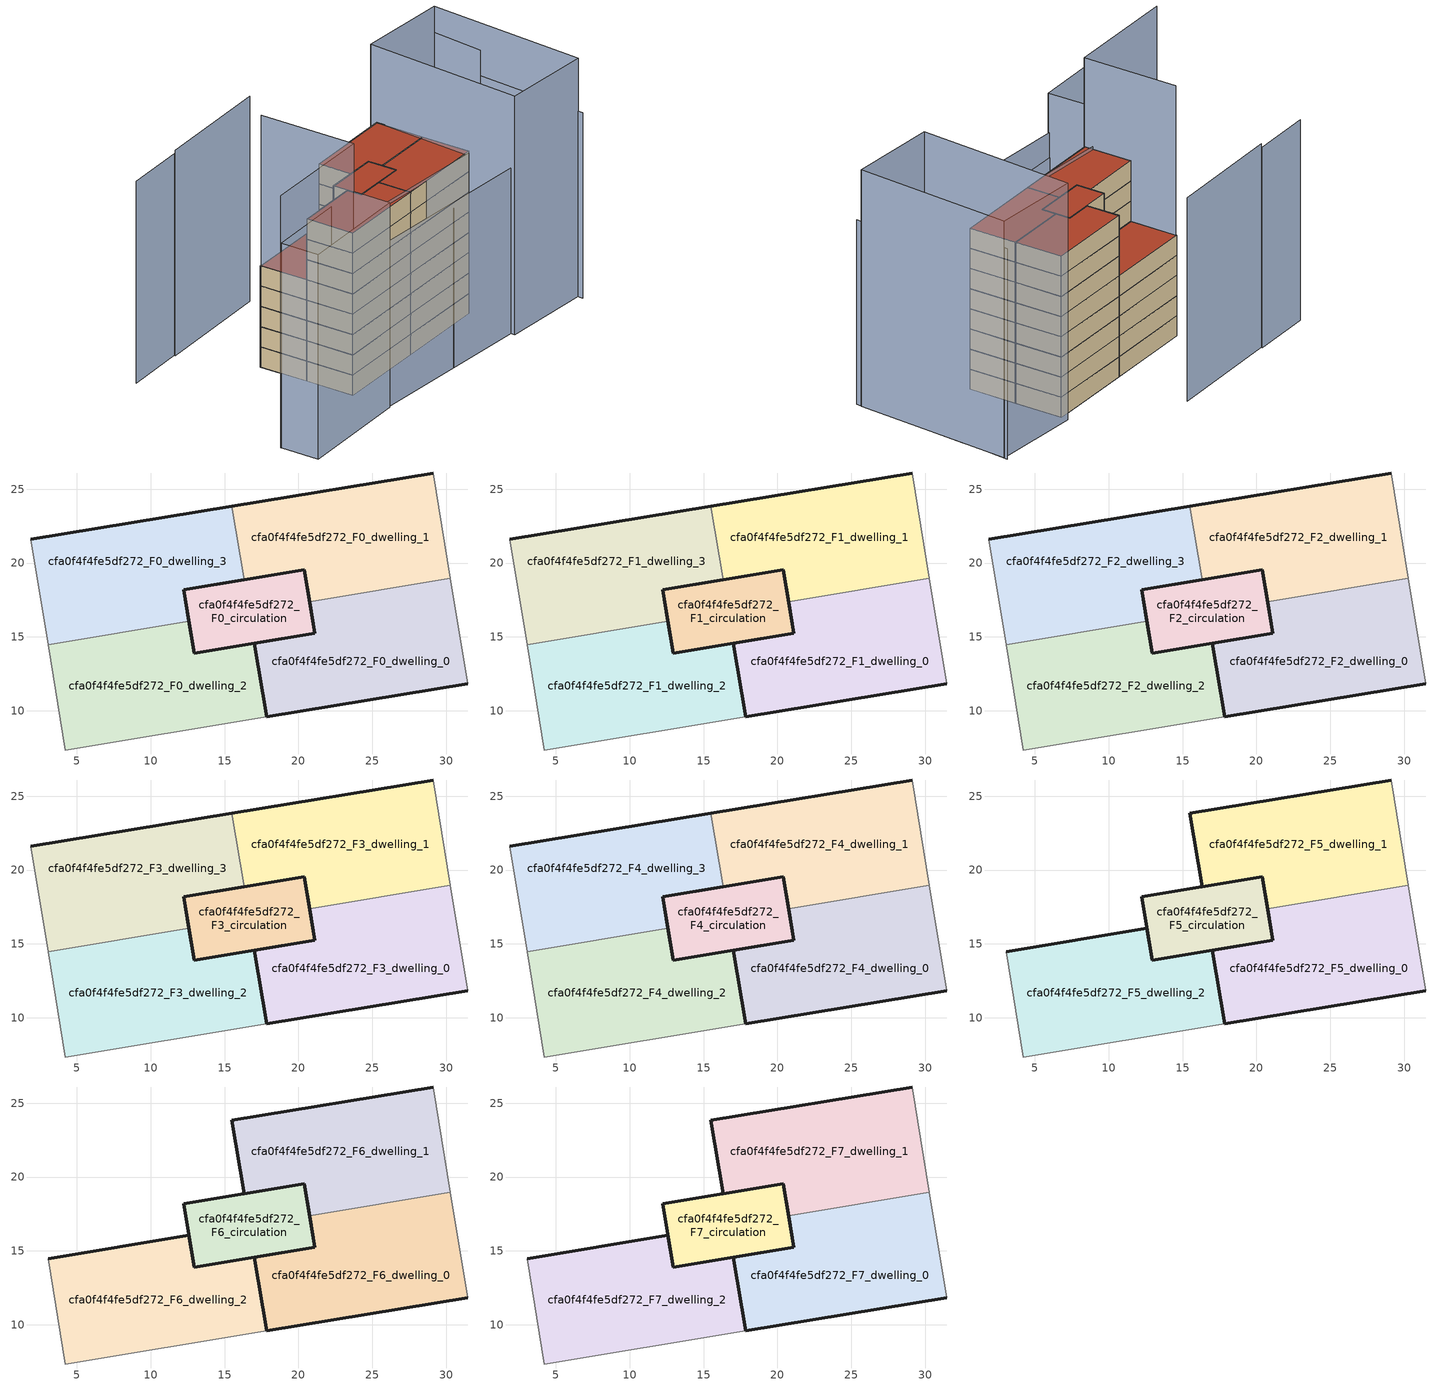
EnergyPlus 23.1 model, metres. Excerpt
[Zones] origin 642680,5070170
cfa0f4f4fe5df272_F0_dwelling_0
 floor ground (EU_floor_Construction): 31.45,11.83 30.28,18.96 20.75,17.39 21.1,15.25 17.02,14.58 17.84,9.59 z0
 wall outside (EU_wall_Construction): 31.45,11.83 17.84,9.59 17.02,14.58 21.1,15.25 20.75,17.39 z0:3
 wall to cfa0f4f4fe5df272_F0_dwelling_1 (EU_wall_Construction): 20.75,17.39 30.28,18.96 z0:3
 wall adiabatic (EU_wall_Construction): 30.28,18.96 31.45,11.83 z0:3
cfa0f4f4fe5df272_F0_dwelling_1
 floor ground (EU_floor_Construction): 30.28,18.96 29.1,26.09 15.5,23.85 16.32,18.86 20.4,19.53 20.75,17.39 z0
 wall outside (EU_wall_Construction): 20.75,17.39 20.4,19.53 16.32,18.86 / 15.5,23.85 29.1,26.09 z0:3
 wall to cfa0f4f4fe5df272_F0_dwelling_3 (EU_wall_Construction): 16.32,18.86 15.5,23.85 z0:3
 wall adiabatic (EU_wall_Construction): 29.1,26.09 30.28,18.96 z0:3
cfa0f4f4fe5df272_F0_dwelling_2
 floor ground (EU_floor_Construction): 17.84,9.59 17.02,14.58 12.94,13.91 12.59,16.05 3.06,14.48 4.23,7.35 z0
 wall outside (EU_wall_Construction): 12.59,16.05 12.94,13.91 17.02,14.58 17.84,9.59 z0:3
 wall adiabatic (EU_wall_Construction): 17.84,9.59 4.23,7.35 3.06,14.48 z0:3
 wall to cfa0f4f4fe5df272_F0_dwelling_3 (EU_wall_Construction): 3.06,14.48 12.59,16.05 z0:3
cfa0f4f4fe5df272_F0_dwelling_3
 floor ground (EU_floor_Construction): 12.59,16.05 12.23,18.19 16.32,18.86 15.5,23.85 1.89,21.61 3.06,14.48 z0
 wall outside (EU_wall_Construction): 16.32,18.86 12.23,18.19 12.59,16.05 / 1.89,21.61 15.5,23.85 z0:3
 wall adiabatic (EU_wall_Construction): 3.06,14.48 1.89,21.61 z0:3
cfa0f4f4fe5df272_F0_circulation
 floor ground (EU_floor_Construction): 21.1,15.25 20.4,19.53 12.23,18.19 12.94,13.91 z0
 wall outside (EU_wall_Construction): 20.4,19.53 21.1,15.25 12.94,13.91 12.23,18.19 20.4,19.53 z0:3
cfa0f4f4fe5df272_F1_dwelling_0
 floor to cfa0f4f4fe5df272_F0_dwelling_0 (EU_floor_Construction): 31.45,11.83 30.28,18.96 20.75,17.39 21.1,15.25 17.02,14.58 17.84,9.59 z3
 wall outside (EU_wall_Construction): 31.45,11.83 17.84,9.59 17.02,14.58 21.1,15.25 20.75,17.39 z3:6
 wall to cfa0f4f4fe5df272_F1_dwelling_1 (EU_wall_Construction): 20.75,17.39 30.28,18.96 z3:6
 wall adiabatic (EU_wall_Construction): 30.28,18.96 31.45,11.83 z3:6
cfa0f4f4fe5df272_F1_dwelling_1
 floor to cfa0f4f4fe5df272_F0_dwelling_1 (EU_floor_Construction): 30.28,18.96 29.1,26.09 15.5,23.85 16.32,18.86 20.4,19.53 20.75,17.39 z3
 wall outside (EU_wall_Construction): 20.75,17.39 20.4,19.53 16.32,18.86 / 15.5,23.85 29.1,26.09 z3:6
 wall to cfa0f4f4fe5df272_F1_dwelling_3 (EU_wall_Construction): 16.32,18.86 15.5,23.85 z3:6
 wall adiabatic (EU_wall_Construction): 29.1,26.09 30.28,18.96 z3:6
cfa0f4f4fe5df272_F1_dwelling_2
 floor to cfa0f4f4fe5df272_F0_dwelling_2 (EU_floor_Construction): 17.84,9.59 17.02,14.58 12.94,13.91 12.59,16.05 3.06,14.48 4.23,7.35 z3
 wall outside (EU_wall_Construction): 12.59,16.05 12.94,13.91 17.02,14.58 17.84,9.59 z3:6
 wall adiabatic (EU_wall_Construction): 17.84,9.59 4.23,7.35 3.06,14.48 z3:6
 wall to cfa0f4f4fe5df272_F1_dwelling_3 (EU_wall_Construction): 3.06,14.48 12.59,16.05 z3:6
cfa0f4f4fe5df272_F1_dwelling_3
 floor to cfa0f4f4fe5df272_F0_dwelling_3 (EU_floor_Construction): 12.59,16.05 12.23,18.19 16.32,18.86 15.5,23.85 1.89,21.61 3.06,14.48 z3
 wall outside (EU_wall_Construction): 16.32,18.86 12.23,18.19 12.59,16.05 / 1.89,21.61 15.5,23.85 z3:6
 wall adiabatic (EU_wall_Construction): 3.06,14.48 1.89,21.61 z3:6
cfa0f4f4fe5df272_F1_circulation
 floor to cfa0f4f4fe5df272_F0_circulation (EU_floor_Construction): 21.1,15.25 20.4,19.53 12.23,18.19 12.94,13.91 z3
 wall outside (EU_wall_Construction): 20.4,19.53 21.1,15.25 12.94,13.91 12.23,18.19 20.4,19.53 z3:6
cfa0f4f4fe5df272_F2_dwelling_0
 floor to cfa0f4f4fe5df272_F1_dwelling_0 (EU_floor_Construction): 31.45,11.83 30.28,18.96 20.75,17.39 21.1,15.25 17.02,14.58 17.84,9.59 z6
 wall outside (EU_wall_Construction): 31.45,11.83 17.84,9.59 17.02,14.58 21.1,15.25 20.75,17.39 z6:9
 wall to cfa0f4f4fe5df272_F2_dwelling_1 (EU_wall_Construction): 20.75,17.39 30.28,18.96 z6:9
 wall adiabatic (EU_wall_Construction): 30.28,18.96 31.45,11.83 z6:9
cfa0f4f4fe5df272_F2_dwelling_1
 floor to cfa0f4f4fe5df272_F1_dwelling_1 (EU_floor_Construction): 30.28,18.96 29.1,26.09 15.5,23.85 16.32,18.86 20.4,19.53 20.75,17.39 z6
 wall outside (EU_wall_Construction): 20.75,17.39 20.4,19.53 16.32,18.86 / 15.5,23.85 29.1,26.09 z6:9
 wall to cfa0f4f4fe5df272_F2_dwelling_3 (EU_wall_Construction): 16.32,18.86 15.5,23.85 z6:9
 wall adiabatic (EU_wall_Construction): 29.1,26.09 30.28,18.96 z6:9
cfa0f4f4fe5df272_F2_dwelling_2
 floor to cfa0f4f4fe5df272_F1_dwelling_2 (EU_floor_Construction): 17.84,9.59 17.02,14.58 12.94,13.91 12.59,16.05 3.06,14.48 4.23,7.35 z6
 wall outside (EU_wall_Construction): 12.59,16.05 12.94,13.91 17.02,14.58 17.84,9.59 z6:9
 wall adiabatic (EU_wall_Construction): 17.84,9.59 4.23,7.35 3.06,14.48 z6:9
 wall to cfa0f4f4fe5df272_F2_dwelling_3 (EU_wall_Construction): 3.06,14.48 12.59,16.05 z6:9
cfa0f4f4fe5df272_F2_dwelling_3
 floor to cfa0f4f4fe5df272_F1_dwelling_3 (EU_floor_Construction): 12.59,16.05 12.23,18.19 16.32,18.86 15.5,23.85 1.89,21.61 3.06,14.48 z6
 wall outside (EU_wall_Construction): 16.32,18.86 12.23,18.19 12.59,16.05 / 1.89,21.61 15.5,23.85 z6:9
 wall adiabatic (EU_wall_Construction): 3.06,14.48 1.89,21.61 z6:9
cfa0f4f4fe5df272_F2_circulation
 floor to cfa0f4f4fe5df272_F1_circulation (EU_floor_Construction): 21.1,15.25 20.4,19.53 12.23,18.19 12.94,13.91 z6
 wall outside (EU_wall_Construction): 20.4,19.53 21.1,15.25 12.94,13.91 12.23,18.19 20.4,19.53 z6:9
cfa0f4f4fe5df272_F3_dwelling_0
 floor to cfa0f4f4fe5df272_F2_dwelling_0 (EU_floor_Construction): 31.45,11.83 30.28,18.96 20.75,17.39 21.1,15.25 17.02,14.58 17.84,9.59 z9
 wall outside (EU_wall_Construction): 31.45,11.83 17.84,9.59 17.02,14.58 21.1,15.25 20.75,17.39 z9:12
 wall to cfa0f4f4fe5df272_F3_dwelling_1 (EU_wall_Construction): 20.75,17.39 30.28,18.96 z9:12
 wall adiabatic (EU_wall_Construction): 30.28,18.96 31.45,11.83 z9:12
cfa0f4f4fe5df272_F3_dwelling_1
 floor to cfa0f4f4fe5df272_F2_dwelling_1 (EU_floor_Construction): 30.28,18.96 29.1,26.09 15.5,23.85 16.32,18.86 20.4,19.53 20.75,17.39 z9
 wall outside (EU_wall_Construction): 20.75,17.39 20.4,19.53 16.32,18.86 / 15.5,23.85 29.1,26.09 z9:12
 wall to cfa0f4f4fe5df272_F3_dwelling_3 (EU_wall_Construction): 16.32,18.86 15.5,23.85 z9:12
 wall adiabatic (EU_wall_Construction): 29.1,26.09 30.28,18.96 z9:12
cfa0f4f4fe5df272_F3_dwelling_2
 floor to cfa0f4f4fe5df272_F2_dwelling_2 (EU_floor_Construction): 17.84,9.59 17.02,14.58 12.94,13.91 12.59,16.05 3.06,14.48 4.23,7.35 z9
 wall outside (EU_wall_Construction): 12.59,16.05 12.94,13.91 17.02,14.58 17.84,9.59 z9:12
 wall adiabatic (EU_wall_Construction): 17.84,9.59 4.23,7.35 3.06,14.48 z9:12
 wall to cfa0f4f4fe5df272_F3_dwelling_3 (EU_wall_Construction): 3.06,14.48 12.59,16.05 z9:12
cfa0f4f4fe5df272_F3_dwelling_3
 floor to cfa0f4f4fe5df272_F2_dwelling_3 (EU_floor_Construction): 12.59,16.05 12.23,18.19 16.32,18.86 15.5,23.85 1.89,21.61 3.06,14.48 z9
 wall outside (EU_wall_Construction): 16.32,18.86 12.23,18.19 12.59,16.05 / 1.89,21.61 15.5,23.85 z9:12
 wall adiabatic (EU_wall_Construction): 3.06,14.48 1.89,21.61 z9:12
cfa0f4f4fe5df272_F3_circulation
 floor to cfa0f4f4fe5df272_F2_circulation (EU_floor_Construction): 21.1,15.25 20.4,19.53 12.23,18.19 12.94,13.91 z9
 wall outside (EU_wall_Construction): 20.4,19.53 21.1,15.25 12.94,13.91 12.23,18.19 20.4,19.53 z9:12
cfa0f4f4fe5df272_F4_dwelling_0
 floor to cfa0f4f4fe5df272_F3_dwelling_0 (EU_floor_Construction): 31.45,11.83 30.28,18.96 20.75,17.39 21.1,15.25 17.02,14.58 17.84,9.59 z12
 wall outside (EU_wall_Construction): 31.45,11.83 17.84,9.59 17.02,14.58 21.1,15.25 20.75,17.39 z12:15
 wall to cfa0f4f4fe5df272_F4_dwelling_1 (EU_wall_Construction): 20.75,17.39 30.28,18.96 z12:15
 wall adiabatic (EU_wall_Construction): 30.28,18.96 31.45,11.83 z12:15
cfa0f4f4fe5df272_F4_dwelling_1
 floor to cfa0f4f4fe5df272_F3_dwelling_1 (EU_floor_Construction): 30.28,18.96 29.1,26.09 15.5,23.85 16.32,18.86 20.4,19.53 20.75,17.39 z12
 wall outside (EU_wall_Construction): 20.75,17.39 20.4,19.53 16.32,18.86 / 15.5,23.85 29.1,26.09 z12:15
 wall to cfa0f4f4fe5df272_F4_dwelling_3 (EU_wall_Construction): 16.32,18.86 15.5,23.85 z12:15
 wall adiabatic (EU_wall_Construction): 29.1,26.09 30.28,18.96 z12:15
cfa0f4f4fe5df272_F4_dwelling_2
 floor to cfa0f4f4fe5df272_F3_dwelling_2 (EU_floor_Construction): 17.84,9.59 17.02,14.58 12.94,13.91 12.59,16.05 3.06,14.48 4.23,7.35 z12
 wall outside (EU_wall_Construction): 12.59,16.05 12.94,13.91 17.02,14.58 17.84,9.59 z12:15
 wall adiabatic (EU_wall_Construction): 17.84,9.59 4.23,7.35 3.06,14.48 z12:15
 wall to cfa0f4f4fe5df272_F4_dwelling_3 (EU_wall_Construction): 3.06,14.48 12.59,16.05 z12:15
cfa0f4f4fe5df272_F4_dwelling_3
 floor to cfa0f4f4fe5df272_F3_dwelling_3 (EU_floor_Construction): 12.59,16.05 12.23,18.19 16.32,18.86 15.5,23.85 1.89,21.61 3.06,14.48 z12
 wall outside (EU_wall_Construction): 16.32,18.86 12.23,18.19 12.59,16.05 / 1.89,21.61 15.5,23.85 z12:15
 wall adiabatic (EU_wall_Construction): 3.06,14.48 1.89,21.61 z12:15
 roof outside (EU_roof_Construction): 15.5,23.85 16.32,18.86 12.23,18.19 12.59,16.05 3.06,14.48 1.89,21.61 z15
cfa0f4f4fe5df272_F4_circulation
 floor to cfa0f4f4fe5df272_F3_circulation (EU_floor_Construction): 21.1,15.25 20.4,19.53 12.23,18.19 12.94,13.91 z12
 wall outside (EU_wall_Construction): 20.4,19.53 21.1,15.25 12.94,13.91 12.23,18.19 20.4,19.53 z12:15
cfa0f4f4fe5df272_F5_dwelling_0
 floor to cfa0f4f4fe5df272_F4_dwelling_0 (EU_floor_Construction): 31.45,11.83 30.28,18.96 20.75,17.39 21.1,15.25 17.02,14.58 17.84,9.59 z15
 wall outside (EU_wall_Construction): 31.45,11.83 17.84,9.59 17.02,14.58 21.1,15.25 20.75,17.39 z15:18
 wall to cfa0f4f4fe5df272_F5_dwelling_1 (EU_wall_Construction): 20.75,17.39 30.28,18.96 z15:18
 wall adiabatic (EU_wall_Construction): 30.28,18.96 31.45,11.83 z15:18
cfa0f4f4fe5df272_F5_dwelling_1
 floor to cfa0f4f4fe5df272_F4_dwelling_1 (EU_floor_Construction): 30.28,18.96 29.1,26.09 15.5,23.85 16.32,18.86 20.4,19.53 20.75,17.39 z15
 wall outside (EU_wall_Construction): 20.75,17.39 20.4,19.53 16.32,18.86 15.5,23.85 29.1,26.09 z15:18
 wall adiabatic (EU_wall_Construction): 29.1,26.09 30.28,18.96 z15:18
cfa0f4f4fe5df272_F5_dwelling_2
 floor to cfa0f4f4fe5df272_F4_dwelling_2 (EU_floor_Construction): 17.84,9.59 17.02,14.58 12.94,13.91 12.59,16.05 3.06,14.48 4.23,7.35 z15
 wall outside (EU_wall_Construction): 3.06,14.48 12.59,16.05 12.94,13.91 17.02,14.58 17.84,9.59 z15:18
 wall adiabatic (EU_wall_Construction): 17.84,9.59 4.23,7.35 3.06,14.48 z15:18
cfa0f4f4fe5df272_F5_circulation
 floor to cfa0f4f4fe5df272_F4_circulation (EU_floor_Construction): 21.1,15.25 20.4,19.53 12.23,18.19 12.94,13.91 z15
 wall outside (EU_wall_Construction): 20.4,19.53 21.1,15.25 12.94,13.91 12.23,18.19 20.4,19.53 z15:18
cfa0f4f4fe5df272_F6_dwelling_0
 floor to cfa0f4f4fe5df272_F5_dwelling_0 (EU_floor_Construction): 31.45,11.83 30.28,18.96 20.75,17.39 21.1,15.25 17.02,14.58 17.84,9.59 z18
 wall outside (EU_wall_Construction): 31.45,11.83 17.84,9.59 17.02,14.58 21.1,15.25 20.75,17.39 z18:21
 wall to cfa0f4f4fe5df272_F6_dwelling_1 (EU_wall_Construction): 20.75,17.39 30.28,18.96 z18:21
 wall adiabatic (EU_wall_Construction): 30.28,18.96 31.45,11.83 z18:21
cfa0f4f4fe5df272_F6_dwelling_1
 floor to cfa0f4f4fe5df272_F5_dwelling_1 (EU_floor_Construction): 30.28,18.96 29.1,26.09 15.5,23.85 16.32,18.86 20.4,19.53 20.75,17.39 z18
 wall outside (EU_wall_Construction): 20.75,17.39 20.4,19.53 16.32,18.86 15.5,23.85 29.1,26.09 z18:21
 wall adiabatic (EU_wall_Construction): 29.1,26.09 30.28,18.96 z18:21
cfa0f4f4fe5df272_F6_dwelling_2
 floor to cfa0f4f4fe5df272_F5_dwelling_2 (EU_floor_Construction): 17.84,9.59 17.02,14.58 12.94,13.91 12.59,16.05 3.06,14.48 4.23,7.35 z18
 wall outside (EU_wall_Construction): 3.06,14.48 12.59,16.05 12.94,13.91 17.02,14.58 17.84,9.59 z18:21
 wall adiabatic (EU_wall_Construction): 17.84,9.59 4.23,7.35 3.06,14.48 z18:21
cfa0f4f4fe5df272_F6_circulation
 floor to cfa0f4f4fe5df272_F5_circulation (EU_floor_Construction): 21.1,15.25 20.4,19.53 12.23,18.19 12.94,13.91 z18
 wall outside (EU_wall_Construction): 20.4,19.53 21.1,15.25 12.94,13.91 12.23,18.19 20.4,19.53 z18:21
cfa0f4f4fe5df272_F7_dwelling_0
 floor to cfa0f4f4fe5df272_F6_dwelling_0 (EU_floor_Construction): 31.45,11.83 30.28,18.96 20.75,17.39 21.1,15.25 17.02,14.58 17.84,9.59 z21
 wall outside (EU_wall_Construction): 31.45,11.83 17.84,9.59 17.02,14.58 21.1,15.25 20.75,17.39 z21:24
 wall to cfa0f4f4fe5df272_F7_dwelling_1 (EU_wall_Construction): 20.75,17.39 30.28,18.96 z21:24
 wall adiabatic (EU_wall_Construction): 30.28,18.96 31.45,11.83 z21:24
 roof outside (EU_roof_Construction): 30.28,18.96 31.45,11.83 17.84,9.59 17.02,14.58 21.1,15.25 20.75,17.39 z24
cfa0f4f4fe5df272_F7_dwelling_1
 floor to cfa0f4f4fe5df272_F6_dwelling_1 (EU_floor_Construction): 30.28,18.96 29.1,26.09 15.5,23.85 16.32,18.86 20.4,19.53 20.75,17.39 z21
 wall outside (EU_wall_Construction): 20.75,17.39 20.4,19.53 16.32,18.86 15.5,23.85 29.1,26.09 z21:24
 wall adiabatic (EU_wall_Construction): 29.1,26.09 30.28,18.96 z21:24
 roof outside (EU_roof_Construction): 29.1,26.09 30.28,18.96 20.75,17.39 20.4,19.53 16.32,18.86 15.5,23.85 z24
cfa0f4f4fe5df272_F7_dwelling_2
 floor to cfa0f4f4fe5df272_F6_dwelling_2 (EU_floor_Construction): 17.84,9.59 17.02,14.58 12.94,13.91 12.59,16.05 3.06,14.48 4.23,7.35 z21
 wall outside (EU_wall_Construction): 3.06,14.48 12.59,16.05 12.94,13.91 17.02,14.58 17.84,9.59 z21:24
 wall adiabatic (EU_wall_Construction): 17.84,9.59 4.23,7.35 3.06,14.48 z21:24
 roof outside (EU_roof_Construction): 17.02,14.58 17.84,9.59 4.23,7.35 3.06,14.48 12.59,16.05 12.94,13.91 z24
cfa0f4f4fe5df272_F7_circulation
 floor to cfa0f4f4fe5df272_F6_circulation (EU_floor_Construction): 21.1,15.25 20.4,19.53 12.23,18.19 12.94,13.91 z21
 wall outside (EU_wall_Construction): 20.4,19.53 21.1,15.25 12.94,13.91 12.23,18.19 20.4,19.53 z21:24
 roof outside (EU_roof_Construction): 20.4,19.53 21.1,15.25 12.94,13.91 12.23,18.19 z24
shading: 4.7,1.77 25.03,4.94 z0:20.7; 19,3.01 26.86,4.01 z0:23.8; 26.9,3.71 42.08,5.63 z0:17.1; 32.71,4.2 4.67,1.76 / 4.67,1.76 4.07,8.66 / 4.07,8.66 32.1,11.11 / 32.1,11.11 32.71,4.2 z0:24.4; 44.61,3.76 43.12,21.31 z0:27.4; 42.52,28.32 44.62,4.6 / 44.62,4.6 31.12,3.41 / 31.12,3.41 29.02,27.13 / 29.02,27.13 42.52,28.32 z0:35.2; -12.85,4.32 4.19,7.31 / 4.19,7.31 5.18,1.65 / 5.18,1.65 -11.85,-1.35 / -11.85,-1.35 -12.85,4.32 z0:30.2; 1.99,21.53 4.38,7.3 / 4.38,7.3 -12.83,4.42 z0:37.2; 42.99,20.56 42.49,28.77 z0:31.3; 14.46,35.14 -3.28,31.97 z0:30.3; -3.31,32.13 -12.42,30.5 z0:29.8
[Building]
EU S2 Campaign: North Axis=0; Terrain=City; Solar Distribution=FullExterior
[Site:Location]
Lyon-Bron: Latitude=45.75; Longitude=5; Time Zone=1; Elevation=198
[SizingPeriod:WeatherFileDays]
AnnualSizingPeriod: Begin Month=1; Begin Day of Month=1; End Month=12; End Day of Month=31; Day of Week for Start Day=Monday; Use Weather File Daylight Saving Period=No; Use Weather File Rain and Snow Indicators=No
[MATERIAL]
EU_InternalMass_Material: Roughness=MediumRough; Thickness=0.1; Conductivity=1; Density=1800; Specific Heat=900; Thermal Absorptance=0.9; Solar Absorptance=0.7; Visible Absorptance=0.7
[MATERIAL:NOMASS] Roughness=MediumRough; Thermal Absorptance=0.9; Solar Absorptance=0.7; Visible Absorptance=0.7
Name | Thermal Resistance
EU_wall_NoMass | 0.776494
EU_roof_NoMass | 0.486893
EU_floor_NoMass | 0.421597
[CONSTRUCTION]
EU_wall_Construction: EU_wall_NoMass
EU_roof_Construction: EU_roof_NoMass
EU_floor_Construction: EU_floor_NoMass
EU_InternalMass_Construction: EU_InternalMass_Material
[ZONE] Type=1; Multiplier=1; Ceiling Height=autocalculate; Floor Area=autocalculate; Part of Total Floor Area=Yes
Name | Volume
cfa0f4f4fe5df272_F0_dwelling_0; cfa0f4f4fe5df272_F1_dwelling_0; cfa0f4f4fe5df272_F2_dwelling_0; cfa0f4f4fe5df272_F3_dwelling_0; cfa0f4f4fe5df272_F4_dwelling_0; cfa0f4f4fe5df272_F5_dwelling_0; cfa0f4f4fe5df272_F6_dwelling_0; cfa0f4f4fe5df272_F7_dwelling_0 | 272.087
cfa0f4f4fe5df272_F0_dwelling_1; cfa0f4f4fe5df272_F1_dwelling_1; cfa0f4f4fe5df272_F2_dwelling_1; cfa0f4f4fe5df272_F3_dwelling_1; cfa0f4f4fe5df272_F4_dwelling_1; cfa0f4f4fe5df272_F5_dwelling_1; cfa0f4f4fe5df272_F6_dwelling_1; cfa0f4f4fe5df272_F7_dwelling_1 | 272.079
cfa0f4f4fe5df272_F0_dwelling_2; cfa0f4f4fe5df272_F1_dwelling_2; cfa0f4f4fe5df272_F2_dwelling_2; cfa0f4f4fe5df272_F3_dwelling_2; cfa0f4f4fe5df272_F4_dwelling_2; cfa0f4f4fe5df272_F5_dwelling_2; cfa0f4f4fe5df272_F6_dwelling_2; cfa0f4f4fe5df272_F7_dwelling_2 | 272.09
cfa0f4f4fe5df272_F0_dwelling_3; cfa0f4f4fe5df272_F1_dwelling_3; cfa0f4f4fe5df272_F2_dwelling_3; cfa0f4f4fe5df272_F3_dwelling_3; cfa0f4f4fe5df272_F4_dwelling_3 | 272.091
cfa0f4f4fe5df272_F0_circulation; cfa0f4f4fe5df272_F1_circulation; cfa0f4f4fe5df272_F2_circulation; cfa0f4f4fe5df272_F3_circulation; cfa0f4f4fe5df272_F4_circulation; cfa0f4f4fe5df272_F5_circulation; cfa0f4f4fe5df272_F6_circulation; cfa0f4f4fe5df272_F7_circulation | 107.64
[INTERNALMASS] Construction=EU_InternalMass_Construction
Name | Zone or ZoneList | Surface Area
cfa0f4f4fe5df272_F0_dwelling_0_EU_InternalMass | cfa0f4f4fe5df272_F0_dwelling_0 | 90.6916
cfa0f4f4fe5df272_F0_dwelling_1_EU_InternalMass | cfa0f4f4fe5df272_F0_dwelling_1 | 90.6916
cfa0f4f4fe5df272_F0_dwelling_2_EU_InternalMass | cfa0f4f4fe5df272_F0_dwelling_2 | 90.6916
cfa0f4f4fe5df272_F0_dwelling_3_EU_InternalMass | cfa0f4f4fe5df272_F0_dwelling_3 | 90.6916
cfa0f4f4fe5df272_F1_dwelling_0_EU_InternalMass | cfa0f4f4fe5df272_F1_dwelling_0 | 90.6916
cfa0f4f4fe5df272_F1_dwelling_1_EU_InternalMass | cfa0f4f4fe5df272_F1_dwelling_1 | 90.6916
cfa0f4f4fe5df272_F1_dwelling_2_EU_InternalMass | cfa0f4f4fe5df272_F1_dwelling_2 | 90.6916
cfa0f4f4fe5df272_F1_dwelling_3_EU_InternalMass | cfa0f4f4fe5df272_F1_dwelling_3 | 90.6916
cfa0f4f4fe5df272_F2_dwelling_0_EU_InternalMass | cfa0f4f4fe5df272_F2_dwelling_0 | 90.6916
cfa0f4f4fe5df272_F2_dwelling_1_EU_InternalMass | cfa0f4f4fe5df272_F2_dwelling_1 | 90.6916
cfa0f4f4fe5df272_F2_dwelling_2_EU_InternalMass | cfa0f4f4fe5df272_F2_dwelling_2 | 90.6916
cfa0f4f4fe5df272_F2_dwelling_3_EU_InternalMass | cfa0f4f4fe5df272_F2_dwelling_3 | 90.6916
cfa0f4f4fe5df272_F3_dwelling_0_EU_InternalMass | cfa0f4f4fe5df272_F3_dwelling_0 | 90.6916
cfa0f4f4fe5df272_F3_dwelling_1_EU_InternalMass | cfa0f4f4fe5df272_F3_dwelling_1 | 90.6916
cfa0f4f4fe5df272_F3_dwelling_2_EU_InternalMass | cfa0f4f4fe5df272_F3_dwelling_2 | 90.6916
cfa0f4f4fe5df272_F3_dwelling_3_EU_InternalMass | cfa0f4f4fe5df272_F3_dwelling_3 | 90.6916
cfa0f4f4fe5df272_F4_dwelling_0_EU_InternalMass | cfa0f4f4fe5df272_F4_dwelling_0 | 90.6916
cfa0f4f4fe5df272_F4_dwelling_1_EU_InternalMass | cfa0f4f4fe5df272_F4_dwelling_1 | 90.6916
cfa0f4f4fe5df272_F4_dwelling_2_EU_InternalMass | cfa0f4f4fe5df272_F4_dwelling_2 | 90.6916
cfa0f4f4fe5df272_F4_dwelling_3_EU_InternalMass | cfa0f4f4fe5df272_F4_dwelling_3 | 90.6916
cfa0f4f4fe5df272_F5_dwelling_0_EU_InternalMass | cfa0f4f4fe5df272_F5_dwelling_0 | 181.383
cfa0f4f4fe5df272_F5_dwelling_1_EU_InternalMass | cfa0f4f4fe5df272_F5_dwelling_1 | 90.6916
cfa0f4f4fe5df272_F5_dwelling_2_EU_InternalMass | cfa0f4f4fe5df272_F5_dwelling_2 | 90.6916
cfa0f4f4fe5df272_F6_dwelling_0_EU_InternalMass | cfa0f4f4fe5df272_F6_dwelling_0 | 181.383
cfa0f4f4fe5df272_F6_dwelling_1_EU_InternalMass | cfa0f4f4fe5df272_F6_dwelling_1 | 90.6916
cfa0f4f4fe5df272_F6_dwelling_2_EU_InternalMass | cfa0f4f4fe5df272_F6_dwelling_2 | 90.6916
cfa0f4f4fe5df272_F7_dwelling_0_EU_InternalMass | cfa0f4f4fe5df272_F7_dwelling_0 | 181.383
cfa0f4f4fe5df272_F7_dwelling_1_EU_InternalMass | cfa0f4f4fe5df272_F7_dwelling_1 | 90.6916
cfa0f4f4fe5df272_F7_dwelling_2_EU_InternalMass | cfa0f4f4fe5df272_F7_dwelling_2 | 90.6916
[OTHEREQUIPMENT] Fuel Type=Electricity; Design Level Calculation Method=Watts/Area; Power per Zone Floor Area=1; Fraction Latent=0; Fraction Radiant=0; Fraction Lost=0; Carbon Dioxide Generation Rate=0; EndUse Subcategory=EU_Step8_InternalGains
Name | Zone or ZoneList or Space or SpaceList | Schedule
EU_Step8_InternalGain_cfa0f4f4fe5df272_F0_dwelling_0_f000 | cfa0f4f4fe5df272_F0_dwelling_0 | EU_Step8_GainSchedule_cfa0f4f4fe5df272_F0_dwelling_0_f000
EU_Step8_InternalGain_cfa0f4f4fe5df272_F0_dwelling_1_f000 | cfa0f4f4fe5df272_F0_dwelling_1 | EU_Step8_GainSchedule_cfa0f4f4fe5df272_F0_dwelling_1_f000
EU_Step8_InternalGain_cfa0f4f4fe5df272_F0_dwelling_2_f000 | cfa0f4f4fe5df272_F0_dwelling_2 | EU_Step8_GainSchedule_cfa0f4f4fe5df272_F0_dwelling_2_f000
EU_Step8_InternalGain_cfa0f4f4fe5df272_F0_dwelling_3_f000 | cfa0f4f4fe5df272_F0_dwelling_3 | EU_Step8_GainSchedule_cfa0f4f4fe5df272_F0_dwelling_3_f000
EU_Step8_InternalGain_cfa0f4f4fe5df272_F1_dwelling_0_f000 | cfa0f4f4fe5df272_F1_dwelling_0 | EU_Step8_GainSchedule_cfa0f4f4fe5df272_F1_dwelling_0_f000
EU_Step8_InternalGain_cfa0f4f4fe5df272_F1_dwelling_1_f000 | cfa0f4f4fe5df272_F1_dwelling_1 | EU_Step8_GainSchedule_cfa0f4f4fe5df272_F1_dwelling_1_f000
EU_Step8_InternalGain_cfa0f4f4fe5df272_F1_dwelling_2_f000 | cfa0f4f4fe5df272_F1_dwelling_2 | EU_Step8_GainSchedule_cfa0f4f4fe5df272_F1_dwelling_2_f000
EU_Step8_InternalGain_cfa0f4f4fe5df272_F1_dwelling_3_f000 | cfa0f4f4fe5df272_F1_dwelling_3 | EU_Step8_GainSchedule_cfa0f4f4fe5df272_F1_dwelling_3_f000
EU_Step8_InternalGain_cfa0f4f4fe5df272_F2_dwelling_0_f000 | cfa0f4f4fe5df272_F2_dwelling_0 | EU_Step8_GainSchedule_cfa0f4f4fe5df272_F2_dwelling_0_f000
EU_Step8_InternalGain_cfa0f4f4fe5df272_F2_dwelling_1_f000 | cfa0f4f4fe5df272_F2_dwelling_1 | EU_Step8_GainSchedule_cfa0f4f4fe5df272_F2_dwelling_1_f000
EU_Step8_InternalGain_cfa0f4f4fe5df272_F2_dwelling_2_f000 | cfa0f4f4fe5df272_F2_dwelling_2 | EU_Step8_GainSchedule_cfa0f4f4fe5df272_F2_dwelling_2_f000
EU_Step8_InternalGain_cfa0f4f4fe5df272_F2_dwelling_3_f000 | cfa0f4f4fe5df272_F2_dwelling_3 | EU_Step8_GainSchedule_cfa0f4f4fe5df272_F2_dwelling_3_f000
EU_Step8_InternalGain_cfa0f4f4fe5df272_F3_dwelling_0_f000 | cfa0f4f4fe5df272_F3_dwelling_0 | EU_Step8_GainSchedule_cfa0f4f4fe5df272_F3_dwelling_0_f000
EU_Step8_InternalGain_cfa0f4f4fe5df272_F3_dwelling_1_f000 | cfa0f4f4fe5df272_F3_dwelling_1 | EU_Step8_GainSchedule_cfa0f4f4fe5df272_F3_dwelling_1_f000
EU_Step8_InternalGain_cfa0f4f4fe5df272_F3_dwelling_2_f000 | cfa0f4f4fe5df272_F3_dwelling_2 | EU_Step8_GainSchedule_cfa0f4f4fe5df272_F3_dwelling_2_f000
EU_Step8_InternalGain_cfa0f4f4fe5df272_F3_dwelling_3_f000 | cfa0f4f4fe5df272_F3_dwelling_3 | EU_Step8_GainSchedule_cfa0f4f4fe5df272_F3_dwelling_3_f000
EU_Step8_InternalGain_cfa0f4f4fe5df272_F4_dwelling_0_f000 | cfa0f4f4fe5df272_F4_dwelling_0 | EU_Step8_GainSchedule_cfa0f4f4fe5df272_F4_dwelling_0_f000
EU_Step8_InternalGain_cfa0f4f4fe5df272_F4_dwelling_1_f000 | cfa0f4f4fe5df272_F4_dwelling_1 | EU_Step8_GainSchedule_cfa0f4f4fe5df272_F4_dwelling_1_f000
EU_Step8_InternalGain_cfa0f4f4fe5df272_F4_dwelling_2_f000 | cfa0f4f4fe5df272_F4_dwelling_2 | EU_Step8_GainSchedule_cfa0f4f4fe5df272_F4_dwelling_2_f000
EU_Step8_InternalGain_cfa0f4f4fe5df272_F4_dwelling_3_f000 | cfa0f4f4fe5df272_F4_dwelling_3 | EU_Step8_GainSchedule_cfa0f4f4fe5df272_F4_dwelling_3_f000
EU_Step8_InternalGain_cfa0f4f4fe5df272_F5_dwelling_0_f000 | cfa0f4f4fe5df272_F5_dwelling_0 | EU_Step8_GainSchedule_cfa0f4f4fe5df272_F5_dwelling_0_f000
EU_Step8_InternalGain_cfa0f4f4fe5df272_F5_dwelling_1_f000 | cfa0f4f4fe5df272_F5_dwelling_1 | EU_Step8_GainSchedule_cfa0f4f4fe5df272_F5_dwelling_1_f000
EU_Step8_InternalGain_cfa0f4f4fe5df272_F5_dwelling_2_f000 | cfa0f4f4fe5df272_F5_dwelling_2 | EU_Step8_GainSchedule_cfa0f4f4fe5df272_F5_dwelling_2_f000
EU_Step8_InternalGain_cfa0f4f4fe5df272_F6_dwelling_0_f000 | cfa0f4f4fe5df272_F6_dwelling_0 | EU_Step8_GainSchedule_cfa0f4f4fe5df272_F6_dwelling_0_f000
EU_Step8_InternalGain_cfa0f4f4fe5df272_F6_dwelling_1_f000 | cfa0f4f4fe5df272_F6_dwelling_1 | EU_Step8_GainSchedule_cfa0f4f4fe5df272_F6_dwelling_1_f000
EU_Step8_InternalGain_cfa0f4f4fe5df272_F6_dwelling_2_f000 | cfa0f4f4fe5df272_F6_dwelling_2 | EU_Step8_GainSchedule_cfa0f4f4fe5df272_F6_dwelling_2_f000
EU_Step8_InternalGain_cfa0f4f4fe5df272_F7_dwelling_0_f000 | cfa0f4f4fe5df272_F7_dwelling_0 | EU_Step8_GainSchedule_cfa0f4f4fe5df272_F7_dwelling_0_f000
EU_Step8_InternalGain_cfa0f4f4fe5df272_F7_dwelling_1_f000 | cfa0f4f4fe5df272_F7_dwelling_1 | EU_Step8_GainSchedule_cfa0f4f4fe5df272_F7_dwelling_1_f000
EU_Step8_InternalGain_cfa0f4f4fe5df272_F7_dwelling_2_f000 | cfa0f4f4fe5df272_F7_dwelling_2 | EU_Step8_GainSchedule_cfa0f4f4fe5df272_F7_dwelling_2_f000
[ZONEINFILTRATION:DESIGNFLOWRATE] Schedule=EU_AlwaysOn; Design Flow Rate Calculation Method=Flow/Area; Flow Rate per Floor Area=0.0005; Constant Term Coefficient=1; Temperature Term Coefficient=0; Velocity Term Coefficient=0; Velocity Squared Term Coefficient=0
Name | Zone or ZoneList or Space or SpaceList
EU_Circulation_Infiltration_cfa0f4f4fe5df272_F0_circulation | cfa0f4f4fe5df272_F0_circulation
EU_Circulation_Infiltration_cfa0f4f4fe5df272_F1_circulation | cfa0f4f4fe5df272_F1_circulation
EU_Circulation_Infiltration_cfa0f4f4fe5df272_F2_circulation | cfa0f4f4fe5df272_F2_circulation
EU_Circulation_Infiltration_cfa0f4f4fe5df272_F3_circulation | cfa0f4f4fe5df272_F3_circulation
EU_Circulation_Infiltration_cfa0f4f4fe5df272_F4_circulation | cfa0f4f4fe5df272_F4_circulation
EU_Circulation_Infiltration_cfa0f4f4fe5df272_F5_circulation | cfa0f4f4fe5df272_F5_circulation
EU_Circulation_Infiltration_cfa0f4f4fe5df272_F6_circulation | cfa0f4f4fe5df272_F6_circulation
EU_Circulation_Infiltration_cfa0f4f4fe5df272_F7_circulation | cfa0f4f4fe5df272_F7_circulation
[ZONEVENTILATION:DESIGNFLOWRATE] Schedule=EU_AlwaysOn; Design Flow Rate Calculation Method=AirChanges/Hour; Air Changes per Hour=0.693814; Ventilation Type=Natural; Fan Pressure Rise=0; Fan Total Efficiency=1; Constant Term Coefficient=1; Temperature Term Coefficient=0; Velocity Term Coefficient=0; Velocity Squared Term Coefficient=0; Minimum Indoor Temperature=-100; Maximum Indoor Temperature=100; Delta Temperature=-100; Minimum Outdoor Temperature=-100; Maximum Outdoor Temperature=100; Maximum Wind Speed=40
Name | Zone or ZoneList or Space or SpaceList
EU_ConstantAir_cfa0f4f4fe5df272_F0_dwelling_0 | cfa0f4f4fe5df272_F0_dwelling_0
EU_ConstantAir_cfa0f4f4fe5df272_F0_dwelling_1 | cfa0f4f4fe5df272_F0_dwelling_1
EU_ConstantAir_cfa0f4f4fe5df272_F0_dwelling_2 | cfa0f4f4fe5df272_F0_dwelling_2
EU_ConstantAir_cfa0f4f4fe5df272_F0_dwelling_3 | cfa0f4f4fe5df272_F0_dwelling_3
EU_ConstantAir_cfa0f4f4fe5df272_F1_dwelling_0 | cfa0f4f4fe5df272_F1_dwelling_0
EU_ConstantAir_cfa0f4f4fe5df272_F1_dwelling_1 | cfa0f4f4fe5df272_F1_dwelling_1
EU_ConstantAir_cfa0f4f4fe5df272_F1_dwelling_2 | cfa0f4f4fe5df272_F1_dwelling_2
EU_ConstantAir_cfa0f4f4fe5df272_F1_dwelling_3 | cfa0f4f4fe5df272_F1_dwelling_3
EU_ConstantAir_cfa0f4f4fe5df272_F2_dwelling_0 | cfa0f4f4fe5df272_F2_dwelling_0
EU_ConstantAir_cfa0f4f4fe5df272_F2_dwelling_1 | cfa0f4f4fe5df272_F2_dwelling_1
EU_ConstantAir_cfa0f4f4fe5df272_F2_dwelling_2 | cfa0f4f4fe5df272_F2_dwelling_2
EU_ConstantAir_cfa0f4f4fe5df272_F2_dwelling_3 | cfa0f4f4fe5df272_F2_dwelling_3
EU_ConstantAir_cfa0f4f4fe5df272_F3_dwelling_0 | cfa0f4f4fe5df272_F3_dwelling_0
EU_ConstantAir_cfa0f4f4fe5df272_F3_dwelling_1 | cfa0f4f4fe5df272_F3_dwelling_1
EU_ConstantAir_cfa0f4f4fe5df272_F3_dwelling_2 | cfa0f4f4fe5df272_F3_dwelling_2
EU_ConstantAir_cfa0f4f4fe5df272_F3_dwelling_3 | cfa0f4f4fe5df272_F3_dwelling_3
EU_ConstantAir_cfa0f4f4fe5df272_F4_dwelling_0 | cfa0f4f4fe5df272_F4_dwelling_0
EU_ConstantAir_cfa0f4f4fe5df272_F4_dwelling_1 | cfa0f4f4fe5df272_F4_dwelling_1
EU_ConstantAir_cfa0f4f4fe5df272_F4_dwelling_2 | cfa0f4f4fe5df272_F4_dwelling_2
EU_ConstantAir_cfa0f4f4fe5df272_F4_dwelling_3 | cfa0f4f4fe5df272_F4_dwelling_3
EU_ConstantAir_cfa0f4f4fe5df272_F5_dwelling_0 | cfa0f4f4fe5df272_F5_dwelling_0
EU_ConstantAir_cfa0f4f4fe5df272_F5_dwelling_1 | cfa0f4f4fe5df272_F5_dwelling_1
EU_ConstantAir_cfa0f4f4fe5df272_F5_dwelling_2 | cfa0f4f4fe5df272_F5_dwelling_2
EU_ConstantAir_cfa0f4f4fe5df272_F6_dwelling_0 | cfa0f4f4fe5df272_F6_dwelling_0
EU_ConstantAir_cfa0f4f4fe5df272_F6_dwelling_1 | cfa0f4f4fe5df272_F6_dwelling_1
EU_ConstantAir_cfa0f4f4fe5df272_F6_dwelling_2 | cfa0f4f4fe5df272_F6_dwelling_2
EU_ConstantAir_cfa0f4f4fe5df272_F7_dwelling_0 | cfa0f4f4fe5df272_F7_dwelling_0
EU_ConstantAir_cfa0f4f4fe5df272_F7_dwelling_1 | cfa0f4f4fe5df272_F7_dwelling_1
EU_ConstantAir_cfa0f4f4fe5df272_F7_dwelling_2 | cfa0f4f4fe5df272_F7_dwelling_2
[HVACTEMPLATE:THERMOSTAT] Constant Heating Setpoint=20; Constant Cooling Setpoint=50
EU_HeatOnly_cfa0f4f4fe5df272_F0_dwelling_0; EU_HeatOnly_cfa0f4f4fe5df272_F0_dwelling_1; EU_HeatOnly_cfa0f4f4fe5df272_F0_dwelling_2; EU_HeatOnly_cfa0f4f4fe5df272_F0_dwelling_3; EU_HeatOnly_cfa0f4f4fe5df272_F1_dwelling_0; EU_HeatOnly_cfa0f4f4fe5df272_F1_dwelling_1; EU_HeatOnly_cfa0f4f4fe5df272_F1_dwelling_2; EU_HeatOnly_cfa0f4f4fe5df272_F1_dwelling_3; EU_HeatOnly_cfa0f4f4fe5df272_F2_dwelling_0; EU_HeatOnly_cfa0f4f4fe5df272_F2_dwelling_1; EU_HeatOnly_cfa0f4f4fe5df272_F2_dwelling_2; EU_HeatOnly_cfa0f4f4fe5df272_F2_dwelling_3; EU_HeatOnly_cfa0f4f4fe5df272_F3_dwelling_0; EU_HeatOnly_cfa0f4f4fe5df272_F3_dwelling_1; EU_HeatOnly_cfa0f4f4fe5df272_F3_dwelling_2; EU_HeatOnly_cfa0f4f4fe5df272_F3_dwelling_3; EU_HeatOnly_cfa0f4f4fe5df272_F4_dwelling_0; EU_HeatOnly_cfa0f4f4fe5df272_F4_dwelling_1; EU_HeatOnly_cfa0f4f4fe5df272_F4_dwelling_2; EU_HeatOnly_cfa0f4f4fe5df272_F4_dwelling_3; EU_HeatOnly_cfa0f4f4fe5df272_F5_dwelling_0; EU_HeatOnly_cfa0f4f4fe5df272_F5_dwelling_1; EU_HeatOnly_cfa0f4f4fe5df272_F5_dwelling_2; EU_HeatOnly_cfa0f4f4fe5df272_F6_dwelling_0; EU_HeatOnly_cfa0f4f4fe5df272_F6_dwelling_1; EU_HeatOnly_cfa0f4f4fe5df272_F6_dwelling_2; EU_HeatOnly_cfa0f4f4fe5df272_F7_dwelling_0; EU_HeatOnly_cfa0f4f4fe5df272_F7_dwelling_1; EU_HeatOnly_cfa0f4f4fe5df272_F7_dwelling_2
[HVACTEMPLATE:ZONE:IDEALLOADSAIRSYSTEM] System Availability Schedule=EU_AlwaysOn; Maximum Heating Supply Air Temperature=50; Minimum Cooling Supply Air Temperature=13; Maximum Heating Supply Air Humidity Ratio=0.0156; Minimum Cooling Supply Air Humidity Ratio=0.0077; Heating Limit=NoLimit; Cooling Limit=NoLimit; Heating Availability Schedule=EU_AlwaysOn; Cooling Availability Schedule=EU_CoolingOff; Dehumidification Control Type=ConstantSensibleHeatRatio; Cooling Sensible Heat Ratio=0.7; Dehumidification Setpoint=60; Humidification Control Type=None; Humidification Setpoint=30; Outdoor Air Method=None; Outdoor Air Flow Rate per Person=0.00944; Outdoor Air Flow Rate per Zone Floor Area=0; Outdoor Air Flow Rate per Zone=0; Demand Controlled Ventilation Type=None; Outdoor Air Economizer Type=NoEconomizer; Heat Recovery Type=None; Sensible Heat Recovery Effectiveness=0.7; Latent Heat Recovery Effectiveness=0.65
Name | Template Thermostat
cfa0f4f4fe5df272_F0_dwelling_0 | EU_HeatOnly_cfa0f4f4fe5df272_F0_dwelling_0
cfa0f4f4fe5df272_F0_dwelling_1 | EU_HeatOnly_cfa0f4f4fe5df272_F0_dwelling_1
cfa0f4f4fe5df272_F0_dwelling_2 | EU_HeatOnly_cfa0f4f4fe5df272_F0_dwelling_2
cfa0f4f4fe5df272_F0_dwelling_3 | EU_HeatOnly_cfa0f4f4fe5df272_F0_dwelling_3
cfa0f4f4fe5df272_F1_dwelling_0 | EU_HeatOnly_cfa0f4f4fe5df272_F1_dwelling_0
cfa0f4f4fe5df272_F1_dwelling_1 | EU_HeatOnly_cfa0f4f4fe5df272_F1_dwelling_1
cfa0f4f4fe5df272_F1_dwelling_2 | EU_HeatOnly_cfa0f4f4fe5df272_F1_dwelling_2
cfa0f4f4fe5df272_F1_dwelling_3 | EU_HeatOnly_cfa0f4f4fe5df272_F1_dwelling_3
cfa0f4f4fe5df272_F2_dwelling_0 | EU_HeatOnly_cfa0f4f4fe5df272_F2_dwelling_0
cfa0f4f4fe5df272_F2_dwelling_1 | EU_HeatOnly_cfa0f4f4fe5df272_F2_dwelling_1
cfa0f4f4fe5df272_F2_dwelling_2 | EU_HeatOnly_cfa0f4f4fe5df272_F2_dwelling_2
cfa0f4f4fe5df272_F2_dwelling_3 | EU_HeatOnly_cfa0f4f4fe5df272_F2_dwelling_3
cfa0f4f4fe5df272_F3_dwelling_0 | EU_HeatOnly_cfa0f4f4fe5df272_F3_dwelling_0
cfa0f4f4fe5df272_F3_dwelling_1 | EU_HeatOnly_cfa0f4f4fe5df272_F3_dwelling_1
cfa0f4f4fe5df272_F3_dwelling_2 | EU_HeatOnly_cfa0f4f4fe5df272_F3_dwelling_2
cfa0f4f4fe5df272_F3_dwelling_3 | EU_HeatOnly_cfa0f4f4fe5df272_F3_dwelling_3
cfa0f4f4fe5df272_F4_dwelling_0 | EU_HeatOnly_cfa0f4f4fe5df272_F4_dwelling_0
cfa0f4f4fe5df272_F4_dwelling_1 | EU_HeatOnly_cfa0f4f4fe5df272_F4_dwelling_1
cfa0f4f4fe5df272_F4_dwelling_2 | EU_HeatOnly_cfa0f4f4fe5df272_F4_dwelling_2
cfa0f4f4fe5df272_F4_dwelling_3 | EU_HeatOnly_cfa0f4f4fe5df272_F4_dwelling_3
cfa0f4f4fe5df272_F5_dwelling_0 | EU_HeatOnly_cfa0f4f4fe5df272_F5_dwelling_0
cfa0f4f4fe5df272_F5_dwelling_1 | EU_HeatOnly_cfa0f4f4fe5df272_F5_dwelling_1
cfa0f4f4fe5df272_F5_dwelling_2 | EU_HeatOnly_cfa0f4f4fe5df272_F5_dwelling_2
cfa0f4f4fe5df272_F6_dwelling_0 | EU_HeatOnly_cfa0f4f4fe5df272_F6_dwelling_0
cfa0f4f4fe5df272_F6_dwelling_1 | EU_HeatOnly_cfa0f4f4fe5df272_F6_dwelling_1
cfa0f4f4fe5df272_F6_dwelling_2 | EU_HeatOnly_cfa0f4f4fe5df272_F6_dwelling_2
cfa0f4f4fe5df272_F7_dwelling_0 | EU_HeatOnly_cfa0f4f4fe5df272_F7_dwelling_0
cfa0f4f4fe5df272_F7_dwelling_1 | EU_HeatOnly_cfa0f4f4fe5df272_F7_dwelling_1
cfa0f4f4fe5df272_F7_dwelling_2 | EU_HeatOnly_cfa0f4f4fe5df272_F7_dwelling_2
[SIZING:ZONE] Zone Cooling Design Supply Air Temperature Input Method=SupplyAirTemperature; Zone Cooling Design Supply Air Temperature=13; Zone Heating Design Supply Air Temperature Input Method=SupplyAirTemperature; Zone Heating Design Supply Air Temperature=50; Zone Cooling Design Supply Air Humidity Ratio=0.008; Zone Heating Design Supply Air Humidity Ratio=0.008; Cooling Design Air Flow Method=DesignDay; Cooling Design Air Flow Rate=0; Cooling Minimum Air Flow per Zone Floor Area=0.000762; Cooling Minimum Air Flow=0; Cooling Minimum Air Flow Fraction=0.2; Heating Design Air Flow Method=DesignDay; Heating Design Air Flow Rate=0; Heating Maximum Air Flow per Zone Floor Area=0.002032; Heating Maximum Air Flow=0.141576; Heating Maximum Air Flow Fraction=0.3; Account for Dedicated Outdoor Air System=No; Dedicated Outdoor Air System Control Strategy=NeutralSupplyAir; Dedicated Outdoor Air Low Setpoint Temperature for Design=autosize; Dedicated Outdoor Air High Setpoint Temperature for Design=autosize; Zone Load Sizing Method=Sensible Load Only No Latent Load; Zone Latent Cooling Design Supply Air Humidity Ratio Input Method=HumidityRatioDifference; Zone Cooling Design Supply Air Humidity Ratio Difference=0.005; Zone Latent Heating Design Supply Air Humidity Ratio Input Method=HumidityRatioDifference; Zone Humidification Design Supply Air Humidity Ratio Difference=0.005
cfa0f4f4fe5df272_F0_dwelling_0; cfa0f4f4fe5df272_F0_dwelling_1; cfa0f4f4fe5df272_F0_dwelling_2; cfa0f4f4fe5df272_F0_dwelling_3; cfa0f4f4fe5df272_F1_dwelling_0; cfa0f4f4fe5df272_F1_dwelling_1; cfa0f4f4fe5df272_F1_dwelling_2; cfa0f4f4fe5df272_F1_dwelling_3; cfa0f4f4fe5df272_F2_dwelling_0; cfa0f4f4fe5df272_F2_dwelling_1; cfa0f4f4fe5df272_F2_dwelling_2; cfa0f4f4fe5df272_F2_dwelling_3; cfa0f4f4fe5df272_F3_dwelling_0; cfa0f4f4fe5df272_F3_dwelling_1; cfa0f4f4fe5df272_F3_dwelling_2; cfa0f4f4fe5df272_F3_dwelling_3; cfa0f4f4fe5df272_F4_dwelling_0; cfa0f4f4fe5df272_F4_dwelling_1; cfa0f4f4fe5df272_F4_dwelling_2; cfa0f4f4fe5df272_F4_dwelling_3; cfa0f4f4fe5df272_F5_dwelling_0; cfa0f4f4fe5df272_F5_dwelling_1; cfa0f4f4fe5df272_F5_dwelling_2; cfa0f4f4fe5df272_F6_dwelling_0; cfa0f4f4fe5df272_F6_dwelling_1; cfa0f4f4fe5df272_F6_dwelling_2; cfa0f4f4fe5df272_F7_dwelling_0; cfa0f4f4fe5df272_F7_dwelling_1; cfa0f4f4fe5df272_F7_dwelling_2
[SCHEDULE:CONSTANT]
Name | Hourly Value
EU_AlwaysOn | 1
EU_CoolingOff | 0
[SCHEDULE:FILE] Column Number=1; Rows to Skip at Top=0; Number of Hours of Data=8760; Column Separator=Comma; Interpolate to Timestep=No; Minutes per Item=60; Adjust Schedule for Daylight Savings=Yes
Name | File
EU_Step8_GainSchedule_cfa0f4f4fe5df272_F0_dwelling_0_f000 | ../../schedules/cfa0f4f4fe5df272/cfa0f4f4fe5df272_F0_dwelling_0_f000_gain.csv
EU_Step8_GainSchedule_cfa0f4f4fe5df272_F0_dwelling_1_f000 | ../../schedules/cfa0f4f4fe5df272/cfa0f4f4fe5df272_F0_dwelling_1_f000_gain.csv
EU_Step8_GainSchedule_cfa0f4f4fe5df272_F0_dwelling_2_f000 | ../../schedules/cfa0f4f4fe5df272/cfa0f4f4fe5df272_F0_dwelling_2_f000_gain.csv
EU_Step8_GainSchedule_cfa0f4f4fe5df272_F0_dwelling_3_f000 | ../../schedules/cfa0f4f4fe5df272/cfa0f4f4fe5df272_F0_dwelling_3_f000_gain.csv
EU_Step8_GainSchedule_cfa0f4f4fe5df272_F1_dwelling_0_f000 | ../../schedules/cfa0f4f4fe5df272/cfa0f4f4fe5df272_F1_dwelling_0_f000_gain.csv
EU_Step8_GainSchedule_cfa0f4f4fe5df272_F1_dwelling_1_f000 | ../../schedules/cfa0f4f4fe5df272/cfa0f4f4fe5df272_F1_dwelling_1_f000_gain.csv
EU_Step8_GainSchedule_cfa0f4f4fe5df272_F1_dwelling_2_f000 | ../../schedules/cfa0f4f4fe5df272/cfa0f4f4fe5df272_F1_dwelling_2_f000_gain.csv
EU_Step8_GainSchedule_cfa0f4f4fe5df272_F1_dwelling_3_f000 | ../../schedules/cfa0f4f4fe5df272/cfa0f4f4fe5df272_F1_dwelling_3_f000_gain.csv
EU_Step8_GainSchedule_cfa0f4f4fe5df272_F2_dwelling_0_f000 | ../../schedules/cfa0f4f4fe5df272/cfa0f4f4fe5df272_F2_dwelling_0_f000_gain.csv
EU_Step8_GainSchedule_cfa0f4f4fe5df272_F2_dwelling_1_f000 | ../../schedules/cfa0f4f4fe5df272/cfa0f4f4fe5df272_F2_dwelling_1_f000_gain.csv
EU_Step8_GainSchedule_cfa0f4f4fe5df272_F2_dwelling_2_f000 | ../../schedules/cfa0f4f4fe5df272/cfa0f4f4fe5df272_F2_dwelling_2_f000_gain.csv
EU_Step8_GainSchedule_cfa0f4f4fe5df272_F2_dwelling_3_f000 | ../../schedules/cfa0f4f4fe5df272/cfa0f4f4fe5df272_F2_dwelling_3_f000_gain.csv
EU_Step8_GainSchedule_cfa0f4f4fe5df272_F3_dwelling_0_f000 | ../../schedules/cfa0f4f4fe5df272/cfa0f4f4fe5df272_F3_dwelling_0_f000_gain.csv
EU_Step8_GainSchedule_cfa0f4f4fe5df272_F3_dwelling_1_f000 | ../../schedules/cfa0f4f4fe5df272/cfa0f4f4fe5df272_F3_dwelling_1_f000_gain.csv
EU_Step8_GainSchedule_cfa0f4f4fe5df272_F3_dwelling_2_f000 | ../../schedules/cfa0f4f4fe5df272/cfa0f4f4fe5df272_F3_dwelling_2_f000_gain.csv
EU_Step8_GainSchedule_cfa0f4f4fe5df272_F3_dwelling_3_f000 | ../../schedules/cfa0f4f4fe5df272/cfa0f4f4fe5df272_F3_dwelling_3_f000_gain.csv
EU_Step8_GainSchedule_cfa0f4f4fe5df272_F4_dwelling_0_f000 | ../../schedules/cfa0f4f4fe5df272/cfa0f4f4fe5df272_F4_dwelling_0_f000_gain.csv
EU_Step8_GainSchedule_cfa0f4f4fe5df272_F4_dwelling_1_f000 | ../../schedules/cfa0f4f4fe5df272/cfa0f4f4fe5df272_F4_dwelling_1_f000_gain.csv
EU_Step8_GainSchedule_cfa0f4f4fe5df272_F4_dwelling_2_f000 | ../../schedules/cfa0f4f4fe5df272/cfa0f4f4fe5df272_F4_dwelling_2_f000_gain.csv
EU_Step8_GainSchedule_cfa0f4f4fe5df272_F4_dwelling_3_f000 | ../../schedules/cfa0f4f4fe5df272/cfa0f4f4fe5df272_F4_dwelling_3_f000_gain.csv
EU_Step8_GainSchedule_cfa0f4f4fe5df272_F5_dwelling_0_f000 | ../../schedules/cfa0f4f4fe5df272/cfa0f4f4fe5df272_F5_dwelling_0_f000_gain.csv
EU_Step8_GainSchedule_cfa0f4f4fe5df272_F5_dwelling_1_f000 | ../../schedules/cfa0f4f4fe5df272/cfa0f4f4fe5df272_F5_dwelling_1_f000_gain.csv
EU_Step8_GainSchedule_cfa0f4f4fe5df272_F5_dwelling_2_f000 | ../../schedules/cfa0f4f4fe5df272/cfa0f4f4fe5df272_F5_dwelling_2_f000_gain.csv
EU_Step8_GainSchedule_cfa0f4f4fe5df272_F6_dwelling_0_f000 | ../../schedules/cfa0f4f4fe5df272/cfa0f4f4fe5df272_F6_dwelling_0_f000_gain.csv
EU_Step8_GainSchedule_cfa0f4f4fe5df272_F6_dwelling_1_f000 | ../../schedules/cfa0f4f4fe5df272/cfa0f4f4fe5df272_F6_dwelling_1_f000_gain.csv
EU_Step8_GainSchedule_cfa0f4f4fe5df272_F6_dwelling_2_f000 | ../../schedules/cfa0f4f4fe5df272/cfa0f4f4fe5df272_F6_dwelling_2_f000_gain.csv
EU_Step8_GainSchedule_cfa0f4f4fe5df272_F7_dwelling_0_f000 | ../../schedules/cfa0f4f4fe5df272/cfa0f4f4fe5df272_F7_dwelling_0_f000_gain.csv
EU_Step8_GainSchedule_cfa0f4f4fe5df272_F7_dwelling_1_f000 | ../../schedules/cfa0f4f4fe5df272/cfa0f4f4fe5df272_F7_dwelling_1_f000_gain.csv
EU_Step8_GainSchedule_cfa0f4f4fe5df272_F7_dwelling_2_f000 | ../../schedules/cfa0f4f4fe5df272/cfa0f4f4fe5df272_F7_dwelling_2_f000_gain.csv
